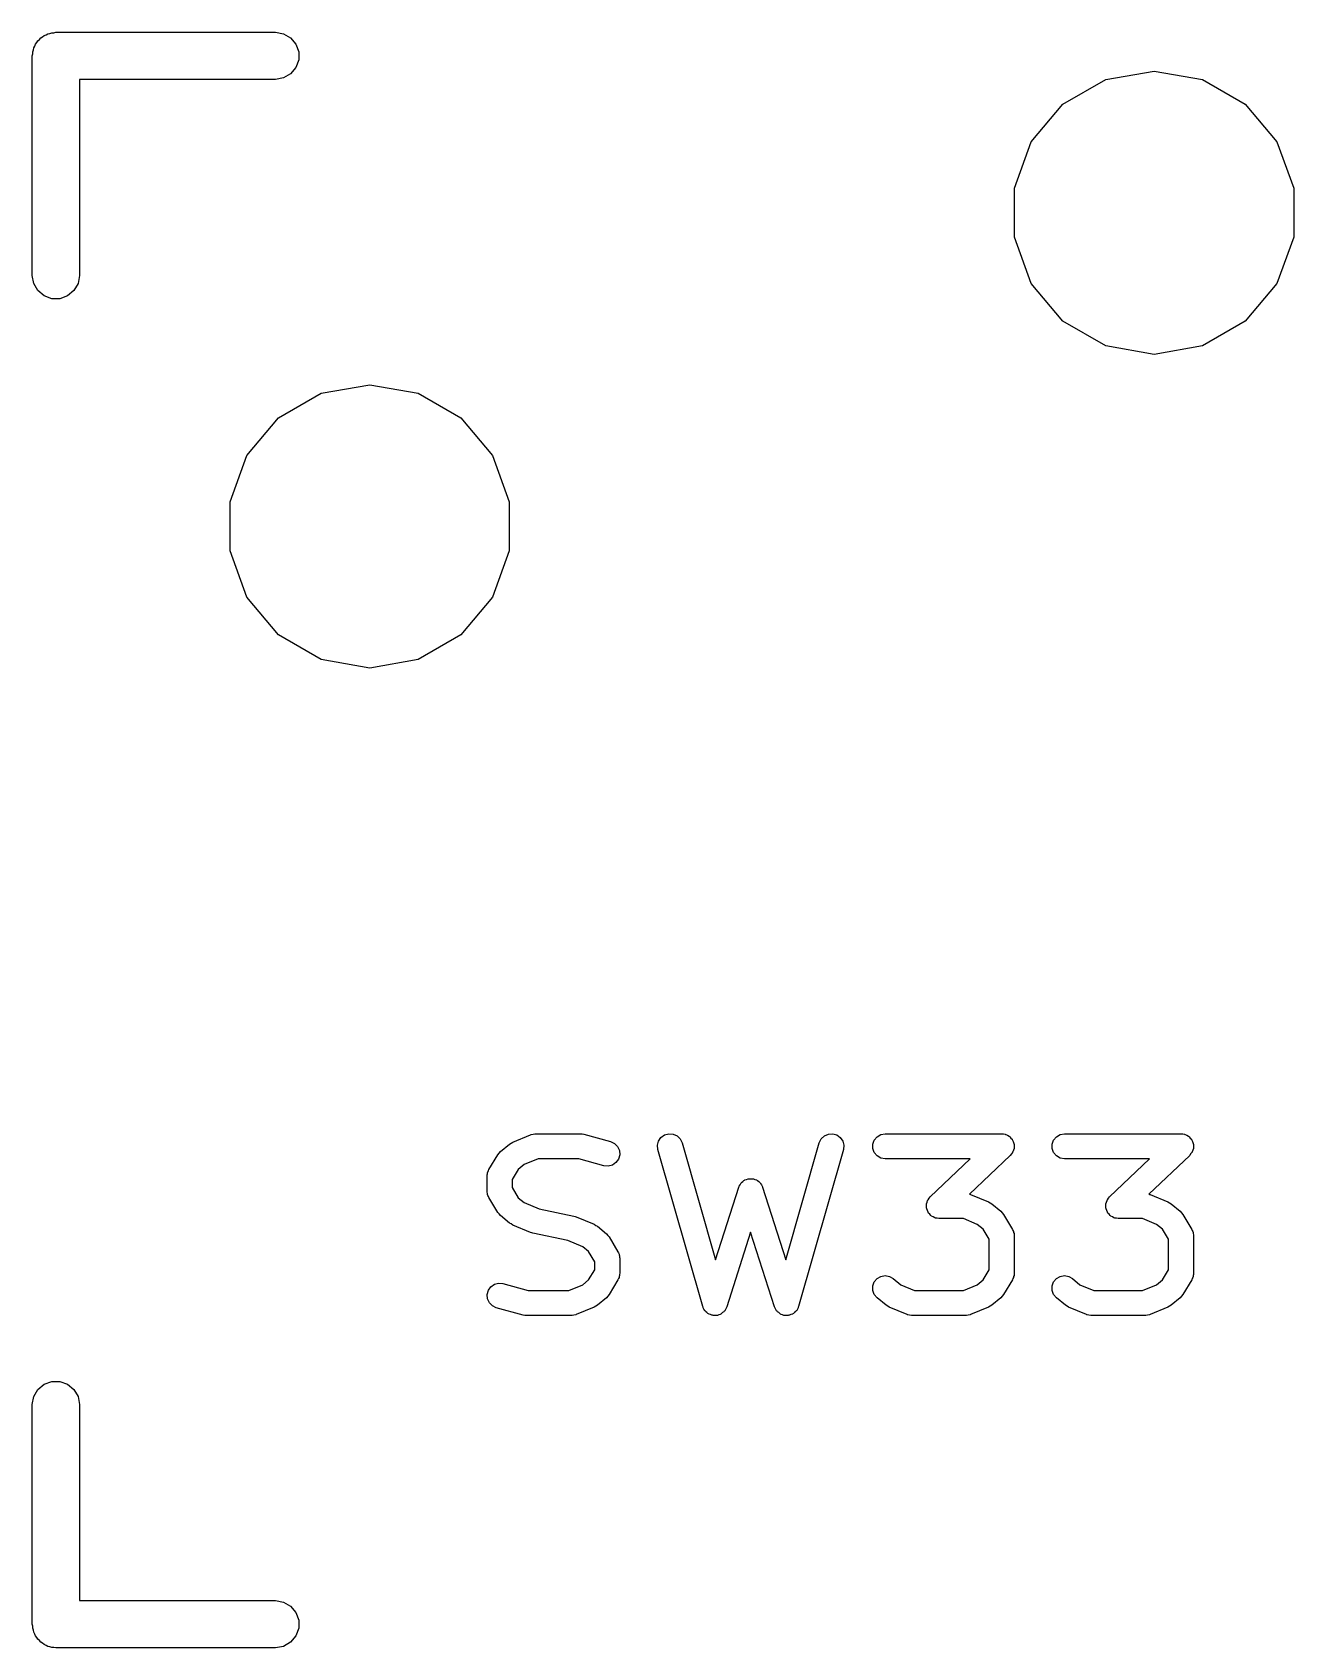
# Model space of a CAD drawing. Extents: x 47 to 330, y -254 to -153.
# Drawn here: x 141.33 to 151.54, y -206.54 to -193.46 of the extents above; entities that cross this region are included whole.
import ezdxf

# ---------------------------------------------------------------- set-up
doc = ezdxf.new("R2010")
doc.units = 0
doc.header["$MEASUREMENT"] = 0
doc.layers.add('BLACK', color=7, linetype='CONTINUOUS')

msp = doc.modelspace()

# ---------------------------------------------------------------- linework, layer by layer
at = {"layer": 'Black'}
for p, q in [((141.476, -193.468), (141.492, -193.462)), ((141.492, -193.462), (141.509, -193.462)), ((141.509, -193.462), (141.525, -193.459)), ((141.525, -193.459), (143.303, -193.459)), ((143.303, -193.459), (143.368, -193.471)), ((141.343, -193.601), (141.346, -193.585)), ((141.346, -193.585), (141.354, -193.57)), ((141.354, -193.57), (141.36, -193.555)), ((141.36, -193.555), (141.371, -193.542)), ((141.371, -193.542), (141.379, -193.528)), ((141.379, -193.528), (141.392, -193.517)), ((141.392, -193.517), (141.403, -193.504)), ((141.403, -193.504), (141.417, -193.496)), ((141.417, -193.496), (141.43, -193.485)), ((141.43, -193.485), (141.445, -193.479)), ((141.445, -193.479), (141.46, -193.471)), ((141.46, -193.471), (141.476, -193.468)), ((143.368, -193.471), (143.425, -193.504)), ((143.425, -193.504), (143.468, -193.555)), ((143.468, -193.555), (143.491, -193.617)), ((141.334, -193.65), (141.337, -193.634)), ((141.334, -195.428), (141.334, -193.65)), ((141.337, -193.617), (141.343, -193.601)), ((141.337, -193.634), (141.337, -193.617)), ((143.491, -193.683), (143.468, -193.745)), ((143.491, -193.617), (143.491, -193.683)), ((143.303, -193.84), (141.715, -193.84)), ((141.715, -193.84), (141.715, -195.428)), ((143.368, -193.829), (143.303, -193.84)), ((143.425, -193.796), (143.368, -193.829)), ((143.468, -193.745), (143.425, -193.796)), ((149.677, -194.041), (150.023, -193.842)), ((150.023, -193.842), (150.415, -193.773)), ((150.415, -193.773), (150.807, -193.842)), ((150.807, -193.842), (151.153, -194.041)), ((149.421, -194.346), (149.677, -194.041)), ((151.153, -194.041), (151.409, -194.346)), ((149.285, -194.721), (149.421, -194.346)), ((151.409, -194.346), (151.545, -194.721)), ((149.285, -195.119), (149.285, -194.721)), ((151.545, -194.721), (151.545, -195.119)), ((149.421, -195.494), (149.285, -195.119)), ((151.545, -195.119), (151.409, -195.494)), ((141.346, -195.493), (141.334, -195.428)), ((141.715, -195.428), (141.704, -195.493)), ((141.379, -195.55), (141.346, -195.493)), ((141.43, -195.593), (141.379, -195.55)), ((141.671, -195.55), (141.62, -195.593)), ((141.704, -195.493), (141.671, -195.55)), ((149.677, -195.799), (149.421, -195.494)), ((151.409, -195.494), (151.153, -195.799)), ((141.492, -195.616), (141.43, -195.593)), ((141.558, -195.616), (141.492, -195.616)), ((141.62, -195.593), (141.558, -195.616)), ((150.023, -195.998), (149.677, -195.799)), ((151.153, -195.799), (150.807, -195.998)), ((150.415, -196.067), (150.023, -195.998)), ((150.807, -195.998), (150.415, -196.067)), ((143.673, -196.382), (144.065, -196.313)), ((144.065, -196.313), (144.457, -196.382)), ((143.327, -196.581), (143.673, -196.382)), ((144.457, -196.382), (144.803, -196.581)), ((143.071, -196.886), (143.327, -196.581)), ((144.803, -196.581), (145.059, -196.886)), ((142.935, -197.261), (143.071, -196.886)), ((145.059, -196.886), (145.195, -197.261)), ((142.935, -197.659), (142.935, -197.261)), ((145.195, -197.261), (145.195, -197.659)), ((143.071, -198.034), (142.935, -197.659)), ((145.195, -197.659), (145.059, -198.034)), ((143.327, -198.339), (143.071, -198.034)), ((145.059, -198.034), (144.803, -198.339)), ((143.673, -198.538), (143.327, -198.339)), ((144.803, -198.339), (144.457, -198.538)), ((144.065, -198.607), (143.673, -198.538)), ((144.457, -198.538), (144.065, -198.607)), ((145.125, -202.522), (145.197, -202.462)), ((145.197, -202.462), (145.211, -202.454)), ((145.211, -202.454), (145.223, -202.446)), ((145.223, -202.446), (145.368, -202.386)), ((145.368, -202.386), (145.371, -202.385)), ((145.371, -202.385), (145.373, -202.384)), ((145.373, -202.384), (145.388, -202.381)), ((145.388, -202.381), (145.403, -202.378)), ((145.403, -202.378), (145.405, -202.378)), ((145.405, -202.378), (145.408, -202.378)), ((145.408, -202.378), (145.77, -202.378)), ((145.77, -202.378), (145.784, -202.38)), ((145.784, -202.38), (145.798, -202.382)), ((145.798, -202.382), (146.015, -202.442)), ((146.015, -202.442), (146.047, -202.457)), ((146.047, -202.457), (146.072, -202.482)), ((146.072, -202.482), (146.087, -202.515)), ((146.395, -202.472), (146.403, -202.438)), ((146.398, -202.507), (146.395, -202.472)), ((146.403, -202.438), (146.423, -202.409)), ((146.423, -202.409), (146.452, -202.388)), ((146.452, -202.388), (146.486, -202.378)), ((146.486, -202.378), (146.521, -202.381)), ((146.521, -202.381), (146.553, -202.395)), ((146.553, -202.395), (146.578, -202.42)), ((146.578, -202.42), (146.594, -202.452)), ((146.594, -202.452), (146.865, -203.399)), ((147.434, -203.399), (147.705, -202.452)), ((147.705, -202.452), (147.72, -202.42)), ((147.72, -202.42), (147.746, -202.395)), ((147.746, -202.395), (147.778, -202.381)), ((147.778, -202.381), (147.813, -202.378)), ((147.813, -202.378), (147.847, -202.388)), ((147.847, -202.388), (147.875, -202.409)), ((147.875, -202.409), (147.895, -202.438)), ((147.895, -202.438), (147.904, -202.472)), ((147.904, -202.472), (147.9, -202.507)), ((148.138, -202.462), (148.15, -202.429)), ((148.138, -202.497), (148.138, -202.462)), ((148.15, -202.429), (148.173, -202.402)), ((148.173, -202.402), (148.203, -202.384)), ((148.203, -202.384), (148.238, -202.378)), ((148.238, -202.378), (149.181, -202.378)), ((149.181, -202.378), (149.196, -202.38)), ((149.196, -202.38), (149.21, -202.382)), ((149.21, -202.382), (149.213, -202.383)), ((149.213, -202.383), (149.216, -202.384)), ((149.216, -202.384), (149.229, -202.391)), ((149.229, -202.391), (149.242, -202.398)), ((149.242, -202.398), (149.244, -202.4)), ((149.244, -202.4), (149.247, -202.402)), ((149.247, -202.402), (149.256, -202.413)), ((149.256, -202.413), (149.266, -202.423)), ((149.266, -202.423), (149.267, -202.426)), ((149.267, -202.426), (149.269, -202.429)), ((149.269, -202.429), (149.274, -202.442)), ((149.274, -202.442), (149.28, -202.456)), ((149.28, -202.456), (149.28, -202.459)), ((149.28, -202.459), (149.281, -202.462)), ((149.281, -202.462), (149.281, -202.476)), ((149.281, -202.476), (149.282, -202.491)), ((149.282, -202.491), (149.281, -202.494)), ((149.589, -202.462), (149.601, -202.429)), ((149.589, -202.497), (149.589, -202.462)), ((149.601, -202.429), (149.624, -202.402)), ((149.624, -202.402), (149.655, -202.384)), ((149.655, -202.384), (149.689, -202.378)), ((149.689, -202.378), (150.633, -202.378)), ((150.633, -202.378), (150.647, -202.38)), ((150.647, -202.38), (150.661, -202.382)), ((150.661, -202.382), (150.664, -202.383)), ((150.664, -202.383), (150.667, -202.384)), ((150.667, -202.384), (150.68, -202.391)), ((150.68, -202.391), (150.693, -202.398)), ((150.693, -202.398), (150.695, -202.4)), ((150.695, -202.4), (150.698, -202.402)), ((150.698, -202.402), (150.707, -202.413)), ((150.707, -202.413), (150.717, -202.423)), ((150.717, -202.423), (150.719, -202.426)), ((150.719, -202.426), (150.721, -202.429)), ((150.721, -202.429), (150.726, -202.442)), ((150.726, -202.442), (150.731, -202.456)), ((150.731, -202.456), (150.732, -202.459)), ((150.732, -202.459), (150.733, -202.462)), ((150.733, -202.462), (150.733, -202.476)), ((150.733, -202.476), (150.734, -202.491)), ((150.734, -202.491), (150.733, -202.494)), ((145.03, -202.669), (145.103, -202.548)), ((145.103, -202.548), (145.114, -202.535)), ((145.114, -202.535), (145.125, -202.522)), ((145.428, -202.581), (145.316, -202.628)), ((145.757, -202.581), (145.428, -202.581)), ((145.961, -202.638), (145.757, -202.581)), ((146.059, -202.612), (146.03, -202.632)), ((146.08, -202.584), (146.059, -202.612)), ((146.089, -202.55), (146.08, -202.584)), ((146.087, -202.515), (146.089, -202.55)), ((146.761, -203.777), (146.398, -202.507)), ((147.9, -202.507), (147.537, -203.777)), ((148.15, -202.53), (148.138, -202.497)), ((148.173, -202.557), (148.15, -202.53)), ((148.203, -202.575), (148.173, -202.557)), ((148.238, -202.581), (148.203, -202.575)), ((148.927, -202.581), (148.238, -202.581)), ((148.603, -202.89), (148.927, -202.581)), ((149.251, -202.553), (148.922, -202.867)), ((149.26, -202.541), (149.251, -202.553)), ((149.269, -202.53), (149.26, -202.541)), ((149.27, -202.527), (149.269, -202.53)), ((149.272, -202.525), (149.27, -202.527)), ((149.276, -202.511), (149.272, -202.525)), ((149.281, -202.497), (149.276, -202.511)), ((149.281, -202.494), (149.281, -202.497)), ((149.601, -202.53), (149.589, -202.497)), ((149.624, -202.557), (149.601, -202.53)), ((149.655, -202.575), (149.624, -202.557)), ((149.689, -202.581), (149.655, -202.575)), ((150.379, -202.581), (149.689, -202.581)), ((150.055, -202.89), (150.379, -202.581)), ((150.703, -202.553), (150.373, -202.867)), ((150.711, -202.541), (150.703, -202.553)), ((150.721, -202.53), (150.711, -202.541)), ((150.722, -202.527), (150.721, -202.53)), ((150.724, -202.525), (150.722, -202.527)), ((150.728, -202.511), (150.724, -202.525)), ((150.733, -202.497), (150.728, -202.511)), ((150.733, -202.494), (150.733, -202.497)), ((145.016, -202.721), (145.017, -202.712)), ((145.016, -202.842), (145.016, -202.721)), ((145.017, -202.712), (145.018, -202.702)), ((145.018, -202.702), (145.02, -202.695)), ((145.02, -202.695), (145.022, -202.687)), ((145.022, -202.687), (145.027, -202.678)), ((145.027, -202.678), (145.03, -202.669)), ((145.268, -202.668), (145.219, -202.75)), ((145.219, -202.75), (145.219, -202.814)), ((145.316, -202.628), (145.268, -202.668)), ((145.996, -202.641), (145.961, -202.638)), ((146.03, -202.632), (145.996, -202.641)), ((147.095, -202.756), (147.099, -202.755)), ((147.099, -202.755), (147.102, -202.752)), ((147.102, -202.752), (147.115, -202.748)), ((147.115, -202.748), (147.128, -202.743)), ((147.128, -202.743), (147.132, -202.743)), ((147.132, -202.743), (147.136, -202.742)), ((147.136, -202.742), (147.149, -202.742)), ((147.149, -202.742), (147.163, -202.742)), ((147.163, -202.742), (147.167, -202.743)), ((147.167, -202.743), (147.171, -202.743)), ((147.171, -202.743), (147.184, -202.748)), ((147.184, -202.748), (147.197, -202.752)), ((147.197, -202.752), (147.2, -202.755)), ((147.2, -202.755), (147.204, -202.756)), ((145.017, -202.852), (145.016, -202.842)), ((145.018, -202.862), (145.017, -202.852)), ((145.02, -202.869), (145.018, -202.862)), ((145.022, -202.877), (145.02, -202.869)), ((145.027, -202.886), (145.022, -202.877)), ((145.03, -202.895), (145.027, -202.886)), ((145.219, -202.814), (145.268, -202.896)), ((146.865, -203.399), (147.053, -202.811)), ((147.053, -202.811), (147.054, -202.808)), ((147.054, -202.808), (147.055, -202.804)), ((147.055, -202.804), (147.063, -202.792)), ((147.063, -202.792), (147.069, -202.78)), ((147.069, -202.78), (147.072, -202.777)), ((147.072, -202.777), (147.074, -202.774)), ((147.074, -202.774), (147.085, -202.766)), ((147.085, -202.766), (147.095, -202.756)), ((147.204, -202.756), (147.214, -202.766)), ((147.214, -202.766), (147.224, -202.774)), ((147.224, -202.774), (147.227, -202.777)), ((147.227, -202.777), (147.23, -202.78)), ((147.23, -202.78), (147.236, -202.792)), ((147.236, -202.792), (147.243, -202.804)), ((147.243, -202.804), (147.244, -202.808)), ((147.244, -202.808), (147.246, -202.811)), ((147.246, -202.811), (147.434, -203.399)), ((148.922, -202.867), (148.926, -202.868)), ((148.926, -202.868), (148.928, -202.869)), ((148.928, -202.869), (148.93, -202.87)), ((148.93, -202.87), (149.075, -202.93)), ((150.373, -202.867), (150.377, -202.868)), ((150.377, -202.868), (150.379, -202.869)), ((150.379, -202.869), (150.382, -202.87)), ((150.382, -202.87), (150.527, -202.93)), ((145.103, -203.016), (145.03, -202.895)), ((145.114, -203.028), (145.103, -203.016)), ((145.268, -202.896), (145.316, -202.936)), ((145.316, -202.936), (145.438, -202.987)), ((145.438, -202.987), (145.719, -203.045)), ((148.572, -202.952), (148.573, -202.949)), ((148.573, -202.966), (148.572, -202.952)), ((148.573, -202.946), (148.578, -202.932)), ((148.573, -202.949), (148.573, -202.946)), ((148.573, -202.981), (148.573, -202.966)), ((148.574, -202.984), (148.573, -202.981)), ((148.575, -202.987), (148.574, -202.984)), ((148.58, -203.001), (148.575, -202.987)), ((148.578, -202.932), (148.582, -202.918)), ((148.585, -203.014), (148.58, -203.001)), ((148.582, -202.918), (148.584, -202.916)), ((148.584, -202.916), (148.585, -202.913)), ((148.585, -202.913), (148.595, -202.901)), ((148.587, -203.017), (148.585, -203.014)), ((148.589, -203.02), (148.587, -203.017)), ((148.595, -202.901), (148.603, -202.89)), ((149.075, -202.93), (149.088, -202.938)), ((149.088, -202.938), (149.101, -202.946)), ((149.101, -202.946), (149.174, -203.006)), ((149.174, -203.006), (149.185, -203.019)), ((150.024, -202.952), (150.025, -202.949)), ((150.025, -202.966), (150.024, -202.952)), ((150.025, -202.946), (150.03, -202.932)), ((150.025, -202.949), (150.025, -202.946)), ((150.025, -202.981), (150.025, -202.966)), ((150.026, -202.984), (150.025, -202.981)), ((150.026, -202.987), (150.026, -202.984)), ((150.032, -203.001), (150.026, -202.987)), ((150.03, -202.932), (150.034, -202.918)), ((150.037, -203.014), (150.032, -203.001)), ((150.034, -202.918), (150.036, -202.916)), ((150.036, -202.916), (150.037, -202.913)), ((150.037, -202.913), (150.046, -202.901)), ((150.039, -203.017), (150.037, -203.014)), ((150.04, -203.02), (150.039, -203.017)), ((150.046, -202.901), (150.055, -202.89)), ((150.527, -202.93), (150.539, -202.938)), ((150.539, -202.938), (150.553, -202.946)), ((150.553, -202.946), (150.625, -203.006)), ((150.625, -203.006), (150.636, -203.019)), ((145.125, -203.041), (145.114, -203.028)), ((145.197, -203.102), (145.125, -203.041)), ((145.211, -203.109), (145.197, -203.102)), ((145.223, -203.118), (145.211, -203.109)), ((145.368, -203.178), (145.223, -203.118)), ((145.719, -203.045), (145.728, -203.049)), ((145.728, -203.049), (145.737, -203.051)), ((145.737, -203.051), (145.882, -203.111)), ((145.882, -203.111), (145.895, -203.12)), ((145.895, -203.12), (145.908, -203.127)), ((145.908, -203.127), (145.981, -203.188)), ((148.599, -203.03), (148.589, -203.02)), ((148.608, -203.041), (148.599, -203.03)), ((148.611, -203.043), (148.608, -203.041)), ((148.613, -203.045), (148.611, -203.043)), ((148.626, -203.052), (148.613, -203.045)), ((148.639, -203.059), (148.626, -203.052)), ((148.642, -203.059), (148.639, -203.059)), ((148.645, -203.061), (148.642, -203.059)), ((148.659, -203.062), (148.645, -203.061)), ((148.673, -203.065), (148.659, -203.062)), ((148.871, -203.065), (148.673, -203.065)), ((148.983, -203.112), (148.871, -203.065)), ((149.03, -203.151), (148.983, -203.112)), ((149.185, -203.019), (149.196, -203.032)), ((149.196, -203.032), (149.268, -203.153)), ((150.05, -203.03), (150.04, -203.02)), ((150.059, -203.041), (150.05, -203.03)), ((150.062, -203.043), (150.059, -203.041)), ((150.064, -203.045), (150.062, -203.043)), ((150.077, -203.052), (150.064, -203.045)), ((150.09, -203.059), (150.077, -203.052)), ((150.093, -203.059), (150.09, -203.059)), ((150.096, -203.061), (150.093, -203.059)), ((150.11, -203.062), (150.096, -203.061)), ((150.125, -203.065), (150.11, -203.062)), ((150.322, -203.065), (150.125, -203.065)), ((150.434, -203.112), (150.322, -203.065)), ((150.482, -203.151), (150.434, -203.112)), ((150.636, -203.019), (150.647, -203.032)), ((150.647, -203.032), (150.72, -203.153)), ((145.378, -203.18), (145.368, -203.178)), ((145.387, -203.184), (145.378, -203.18)), ((145.668, -203.242), (145.387, -203.184)), ((145.79, -203.293), (145.668, -203.242)), ((145.981, -203.188), (145.992, -203.201)), ((145.992, -203.201), (146.003, -203.213)), ((146.003, -203.213), (146.075, -203.334)), ((147.149, -203.176), (146.956, -203.78)), ((147.343, -203.78), (147.149, -203.176)), ((149.08, -203.233), (149.03, -203.151)), ((149.08, -203.479), (149.08, -203.233)), ((149.268, -203.153), (149.272, -203.162)), ((149.272, -203.162), (149.277, -203.17)), ((149.277, -203.17), (149.278, -203.178)), ((149.278, -203.178), (149.281, -203.186)), ((149.281, -203.186), (149.281, -203.196)), ((149.281, -203.196), (149.283, -203.205)), ((149.283, -203.205), (149.283, -203.508)), ((150.531, -203.233), (150.482, -203.151)), ((150.531, -203.479), (150.531, -203.233)), ((150.72, -203.153), (150.723, -203.162)), ((150.723, -203.162), (150.728, -203.17)), ((150.728, -203.17), (150.73, -203.178)), ((150.73, -203.178), (150.732, -203.186)), ((150.732, -203.186), (150.733, -203.196)), ((150.733, -203.196), (150.734, -203.205)), ((150.734, -203.205), (150.734, -203.508)), ((145.837, -203.333), (145.79, -203.293)), ((145.887, -203.415), (145.837, -203.333)), ((146.075, -203.334), (146.079, -203.343)), ((146.079, -203.343), (146.084, -203.352)), ((146.084, -203.352), (146.085, -203.36)), ((146.085, -203.36), (146.088, -203.367)), ((146.088, -203.367), (146.088, -203.377)), ((146.088, -203.377), (146.09, -203.387)), ((146.09, -203.387), (146.09, -203.508)), ((145.837, -203.562), (145.887, -203.479)), ((145.887, -203.479), (145.887, -203.415)), ((146.085, -203.534), (146.084, -203.542)), ((146.088, -203.527), (146.085, -203.534)), ((146.09, -203.508), (146.088, -203.517)), ((146.088, -203.517), (146.088, -203.527)), ((148.172, -203.551), (148.203, -203.533)), ((148.203, -203.533), (148.238, -203.527)), ((148.238, -203.527), (148.272, -203.533)), ((148.272, -203.533), (148.303, -203.551)), ((149.03, -203.562), (149.08, -203.479)), ((149.278, -203.534), (149.277, -203.542)), ((149.281, -203.527), (149.278, -203.534)), ((149.283, -203.508), (149.281, -203.517)), ((149.281, -203.517), (149.281, -203.527)), ((149.624, -203.551), (149.654, -203.533)), ((149.654, -203.533), (149.689, -203.527)), ((149.689, -203.527), (149.724, -203.533)), ((149.724, -203.533), (149.754, -203.551)), ((150.482, -203.562), (150.531, -203.479)), ((150.73, -203.534), (150.728, -203.542)), ((150.732, -203.527), (150.73, -203.534)), ((150.733, -203.517), (150.732, -203.527)), ((150.734, -203.508), (150.733, -203.517)), ((145.016, -203.679), (145.026, -203.645)), ((145.026, -203.645), (145.046, -203.617)), ((145.046, -203.617), (145.075, -203.597)), ((145.075, -203.597), (145.109, -203.588)), ((145.109, -203.588), (145.144, -203.591)), ((145.144, -203.591), (145.349, -203.648)), ((145.349, -203.648), (145.678, -203.648)), ((145.678, -203.648), (145.79, -203.601)), ((145.79, -203.601), (145.837, -203.562)), ((146.075, -203.56), (146.003, -203.681)), ((146.079, -203.551), (146.075, -203.56)), ((146.084, -203.542), (146.079, -203.551)), ((148.138, -203.611), (148.15, -203.578)), ((148.138, -203.647), (148.138, -203.611)), ((148.15, -203.68), (148.138, -203.647)), ((148.15, -203.578), (148.172, -203.551)), ((148.303, -203.551), (148.364, -203.601)), ((148.364, -203.601), (148.476, -203.648)), ((148.476, -203.648), (148.871, -203.648)), ((148.871, -203.648), (148.983, -203.601)), ((148.983, -203.601), (149.03, -203.562)), ((149.268, -203.56), (149.196, -203.681)), ((149.272, -203.551), (149.268, -203.56)), ((149.277, -203.542), (149.272, -203.551)), ((149.589, -203.611), (149.601, -203.578)), ((149.589, -203.647), (149.589, -203.611)), ((149.601, -203.68), (149.589, -203.647)), ((149.601, -203.578), (149.624, -203.551)), ((149.754, -203.551), (149.815, -203.601)), ((149.815, -203.601), (149.927, -203.648)), ((149.927, -203.648), (150.322, -203.648)), ((150.322, -203.648), (150.434, -203.601)), ((150.434, -203.601), (150.482, -203.562)), ((150.72, -203.56), (150.647, -203.681)), ((150.723, -203.551), (150.72, -203.56)), ((150.728, -203.542), (150.723, -203.551)), ((145.019, -203.714), (145.016, -203.679)), ((145.034, -203.747), (145.019, -203.714)), ((145.058, -203.772), (145.034, -203.747)), ((145.09, -203.787), (145.058, -203.772)), ((145.308, -203.847), (145.09, -203.787)), ((145.882, -203.783), (145.737, -203.843)), ((145.895, -203.775), (145.882, -203.783)), ((145.908, -203.767), (145.895, -203.775)), ((145.981, -203.707), (145.908, -203.767)), ((145.992, -203.694), (145.981, -203.707)), ((146.003, -203.681), (145.992, -203.694)), ((146.764, -203.783), (146.761, -203.777)), ((146.765, -203.788), (146.764, -203.783)), ((146.771, -203.798), (146.765, -203.788)), ((146.777, -203.809), (146.771, -203.798)), ((146.945, -203.801), (146.939, -203.812)), ((146.952, -203.791), (146.945, -203.801)), ((146.953, -203.785), (146.952, -203.791)), ((146.956, -203.78), (146.953, -203.785)), ((147.345, -203.785), (147.343, -203.78)), ((147.347, -203.791), (147.345, -203.785)), ((147.354, -203.801), (147.347, -203.791)), ((147.359, -203.812), (147.354, -203.801)), ((147.527, -203.798), (147.522, -203.809)), ((147.534, -203.788), (147.527, -203.798)), ((147.535, -203.783), (147.534, -203.788)), ((147.537, -203.777), (147.535, -203.783)), ((148.173, -203.707), (148.15, -203.68)), ((148.245, -203.767), (148.173, -203.707)), ((148.259, -203.775), (148.245, -203.767)), ((148.271, -203.783), (148.259, -203.775)), ((148.416, -203.843), (148.271, -203.783)), ((149.075, -203.783), (148.93, -203.843)), ((149.088, -203.775), (149.075, -203.783)), ((149.101, -203.767), (149.088, -203.775)), ((149.174, -203.707), (149.101, -203.767)), ((149.185, -203.694), (149.174, -203.707)), ((149.196, -203.681), (149.185, -203.694)), ((149.624, -203.707), (149.601, -203.68)), ((149.697, -203.767), (149.624, -203.707)), ((149.71, -203.775), (149.697, -203.767)), ((149.723, -203.783), (149.71, -203.775)), ((149.868, -203.843), (149.723, -203.783)), ((150.527, -203.783), (150.382, -203.843)), ((150.539, -203.775), (150.527, -203.783)), ((150.553, -203.767), (150.539, -203.775)), ((150.625, -203.707), (150.553, -203.767)), ((150.636, -203.694), (150.625, -203.707)), ((150.647, -203.681), (150.636, -203.694)), ((145.321, -203.849), (145.308, -203.847)), ((145.335, -203.851), (145.321, -203.849)), ((145.698, -203.851), (145.335, -203.851)), ((145.7, -203.851), (145.698, -203.851)), ((145.703, -203.851), (145.7, -203.851)), ((145.717, -203.848), (145.703, -203.851)), ((145.733, -203.845), (145.717, -203.848)), ((145.735, -203.844), (145.733, -203.845)), ((145.737, -203.843), (145.735, -203.844)), ((146.781, -203.813), (146.777, -203.809)), ((146.784, -203.818), (146.781, -203.813)), ((146.793, -203.825), (146.784, -203.818)), ((146.802, -203.834), (146.793, -203.825)), ((146.807, -203.836), (146.802, -203.834)), ((146.812, -203.839), (146.807, -203.836)), ((146.823, -203.843), (146.812, -203.839)), ((146.834, -203.848), (146.823, -203.843)), ((146.84, -203.848), (146.834, -203.848)), ((146.845, -203.85), (146.84, -203.848)), ((146.857, -203.85), (146.845, -203.85)), ((146.87, -203.851), (146.857, -203.85)), ((146.875, -203.849), (146.87, -203.851)), ((146.881, -203.849), (146.875, -203.849)), ((146.892, -203.844), (146.881, -203.849)), ((146.903, -203.841), (146.892, -203.844)), ((146.908, -203.838), (146.903, -203.841)), ((146.913, -203.835), (146.908, -203.838)), ((146.922, -203.827), (146.913, -203.835)), ((146.932, -203.82), (146.922, -203.827)), ((146.935, -203.816), (146.932, -203.82)), ((146.939, -203.812), (146.935, -203.816)), ((147.363, -203.816), (147.359, -203.812)), ((147.367, -203.82), (147.363, -203.816)), ((147.376, -203.827), (147.367, -203.82)), ((147.385, -203.835), (147.376, -203.827)), ((147.391, -203.838), (147.385, -203.835)), ((147.395, -203.841), (147.391, -203.838)), ((147.407, -203.844), (147.395, -203.841)), ((147.418, -203.849), (147.407, -203.844)), ((147.424, -203.849), (147.418, -203.849)), ((147.429, -203.851), (147.424, -203.849)), ((147.441, -203.85), (147.429, -203.851)), ((147.453, -203.85), (147.441, -203.85)), ((147.459, -203.848), (147.453, -203.85)), ((147.464, -203.848), (147.459, -203.848)), ((147.475, -203.843), (147.464, -203.848)), ((147.487, -203.839), (147.475, -203.843)), ((147.491, -203.836), (147.487, -203.839)), ((147.496, -203.834), (147.491, -203.836)), ((147.505, -203.825), (147.496, -203.834)), ((147.515, -203.818), (147.505, -203.825)), ((147.518, -203.813), (147.515, -203.818)), ((147.522, -203.809), (147.518, -203.813)), ((148.419, -203.844), (148.416, -203.843)), ((148.421, -203.845), (148.419, -203.844)), ((148.436, -203.848), (148.421, -203.845)), ((148.451, -203.851), (148.436, -203.848)), ((148.453, -203.851), (148.451, -203.851)), ((148.456, -203.851), (148.453, -203.851)), ((148.891, -203.851), (148.456, -203.851)), ((148.893, -203.851), (148.891, -203.851)), ((148.896, -203.851), (148.893, -203.851)), ((148.911, -203.848), (148.896, -203.851)), ((148.926, -203.845), (148.911, -203.848)), ((148.928, -203.844), (148.926, -203.845)), ((148.93, -203.843), (148.928, -203.844)), ((149.87, -203.844), (149.868, -203.843)), ((149.872, -203.845), (149.87, -203.844)), ((149.887, -203.848), (149.872, -203.845)), ((149.902, -203.851), (149.887, -203.848)), ((149.905, -203.851), (149.902, -203.851)), ((149.907, -203.851), (149.905, -203.851)), ((150.342, -203.851), (149.907, -203.851)), ((150.345, -203.851), (150.342, -203.851)), ((150.347, -203.851), (150.345, -203.851)), ((150.362, -203.848), (150.347, -203.851)), ((150.377, -203.845), (150.362, -203.848)), ((150.379, -203.844), (150.377, -203.845)), ((150.382, -203.843), (150.379, -203.844)), ((141.346, -204.507), (141.379, -204.45)), ((141.379, -204.45), (141.43, -204.407)), ((141.43, -204.407), (141.492, -204.384)), ((141.492, -204.384), (141.558, -204.384)), ((141.558, -204.384), (141.62, -204.407)), ((141.62, -204.407), (141.671, -204.45)), ((141.671, -204.45), (141.704, -204.507)), ((141.334, -204.572), (141.346, -204.507)), ((141.334, -206.35), (141.334, -204.572)), ((141.704, -204.507), (141.715, -204.572)), ((141.715, -204.572), (141.715, -206.159)), ((141.715, -206.159), (143.303, -206.159)), ((143.303, -206.159), (143.368, -206.171)), ((143.368, -206.171), (143.425, -206.204)), ((143.425, -206.204), (143.468, -206.255)), ((143.468, -206.255), (143.491, -206.317)), ((141.337, -206.366), (141.334, -206.35)), ((141.337, -206.383), (141.337, -206.366)), ((141.343, -206.399), (141.337, -206.383)), ((141.346, -206.415), (141.343, -206.399)), ((141.354, -206.43), (141.346, -206.415)), ((143.491, -206.383), (143.468, -206.445)), ((143.491, -206.317), (143.491, -206.383)), ((141.36, -206.445), (141.354, -206.43)), ((141.371, -206.458), (141.36, -206.445)), ((141.379, -206.472), (141.371, -206.458)), ((141.392, -206.483), (141.379, -206.472)), ((141.403, -206.496), (141.392, -206.483)), ((141.417, -206.504), (141.403, -206.496)), ((141.43, -206.515), (141.417, -206.504)), ((141.445, -206.521), (141.43, -206.515)), ((141.46, -206.529), (141.445, -206.521)), ((141.476, -206.532), (141.46, -206.529)), ((141.492, -206.538), (141.476, -206.532)), ((141.509, -206.538), (141.492, -206.538)), ((141.525, -206.54), (141.509, -206.538)), ((143.303, -206.54), (141.525, -206.54)), ((143.368, -206.529), (143.303, -206.54)), ((143.425, -206.496), (143.368, -206.529)), ((143.468, -206.445), (143.425, -206.496))]:
    msp.add_line(p, q, dxfattribs=at)

doc.saveas('drawing.dxf')
